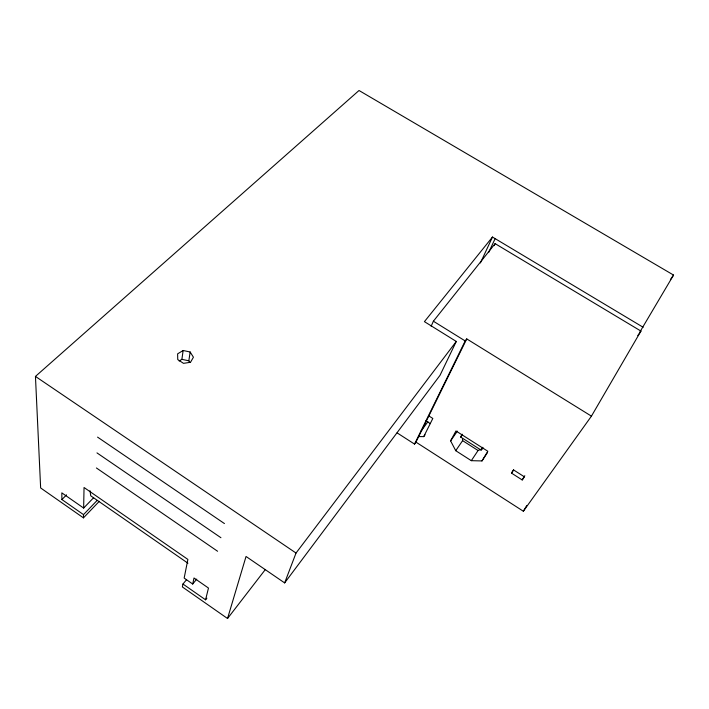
<?xml version="1.0" encoding="UTF-8"?>
<svg xmlns="http://www.w3.org/2000/svg" width="709" height="709" viewBox="0 0 709 709"><rect width="100%" height="100%" fill="white"/><g stroke="black" fill="none" stroke-linecap="round" stroke-linejoin="round"><path stroke-width="1.06" d="M640.014 331.759L673.55 275.065L359.02 90.495L35.45 376.417L40.643 487.96L83.449 517.862L83.511 514.628L97.133 500.439M83.511 514.628L61.913 499.553L61.816 492.852L83.644 508.061L84.043 487.5L187.885 559.419L184.154 578.074L192.697 584.03L196.721 579.129M179.155 361.014L181.885 359.339L183.144 350.494L190.154 352.001L193.433 357.23L190.491 362.29L183.498 363.345L177.746 359.569L177.613 353.844L183.144 350.494M189.906 362.556L188.833 360.819L190.154 352.001M186.494 579.758L182.957 584.03L182.373 586.955L227.536 618.505L265.396 569.469M192.697 584.03L194.009 577.995L208.481 588.053L205.566 599.805L182.957 584.03M227.536 618.505L246.041 556.476L284.646 582.904L440.005 375.336L456.286 341.446L424.416 321.647L492.471 237.036L643.16 327.274M284.646 582.904L296.025 553.047L456.286 341.446M431.152 326.264L433.385 321.212L495.112 243.63L640.945 331.085L591.439 416.148L523.357 511.242L415.953 442.124L466.744 338.902L591.439 416.148M480.427 262.933L492.471 237.036M488.616 252.555L495.139 238.632M494.173 245.633L495.112 243.63M397.102 432.871L414.526 444.091L465.21 340.949L466.744 338.902M418.682 436.584L423.743 436.62L432.818 418.452L428.848 415.926M450.605 440.874L455.958 430.957L487.819 451.252L481.987 460.939L471.308 460.673L455.736 450.694L450.605 440.874L457.376 431.134M482.82 447.485L481.092 450.082L460.655 437.054L462.224 434.218M481.092 450.082L482.749 447.29M523.357 511.242L526.716 505.579M513.6 469.748L511.499 473.116L522.223 479.958L524.811 475.712M481.987 460.939L487.331 452.785M511.499 473.116L513.591 469.943L524.368 476.811L522.223 479.958M471.308 460.673L478.07 450.507L482.926 448.549M455.736 450.694L462.614 440.643L462.507 438.898M460.655 437.054L461.834 435.344M670.404 279.603L673.55 275.065M637.79 335.587L640.945 331.085M423.743 436.62L425.028 434.839M414.526 444.091L415.953 442.124M420.898 431.338L427.899 421.731M205.566 599.805L206.877 598.174M83.449 517.862L99.313 501.298M83.644 508.061L93.615 497.727M61.913 499.553L66.54 494.873M181.885 359.339L188.833 360.819M433.385 321.212L465.21 340.949M462.614 440.643L478.07 450.507M425.887 420.765L430.372 423.627M35.45 376.417L296.025 553.047M97.567 437.125L224.443 523.57M96.973 452.891L220.933 537.723M96.415 467.967L217.592 551.256M187.929 563.203L90.743 495.813L90.008 490.743"/></g></svg>
